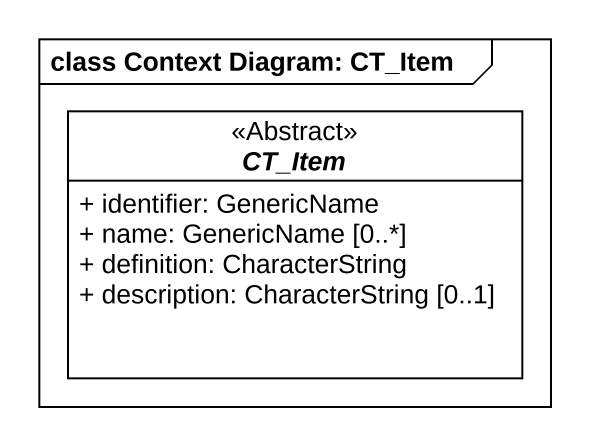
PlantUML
@startuml
mainframe class Context Diagram: CT_Item
hide circle
hide empty members
skinparam classAttributeIconSize 0
abstract class CT_Item <<Abstract>> {
  + identifier: GenericName
  + name: GenericName [0..*]
  + definition: CharacterString
  + description: CharacterString [0..1]
}
@enduml
